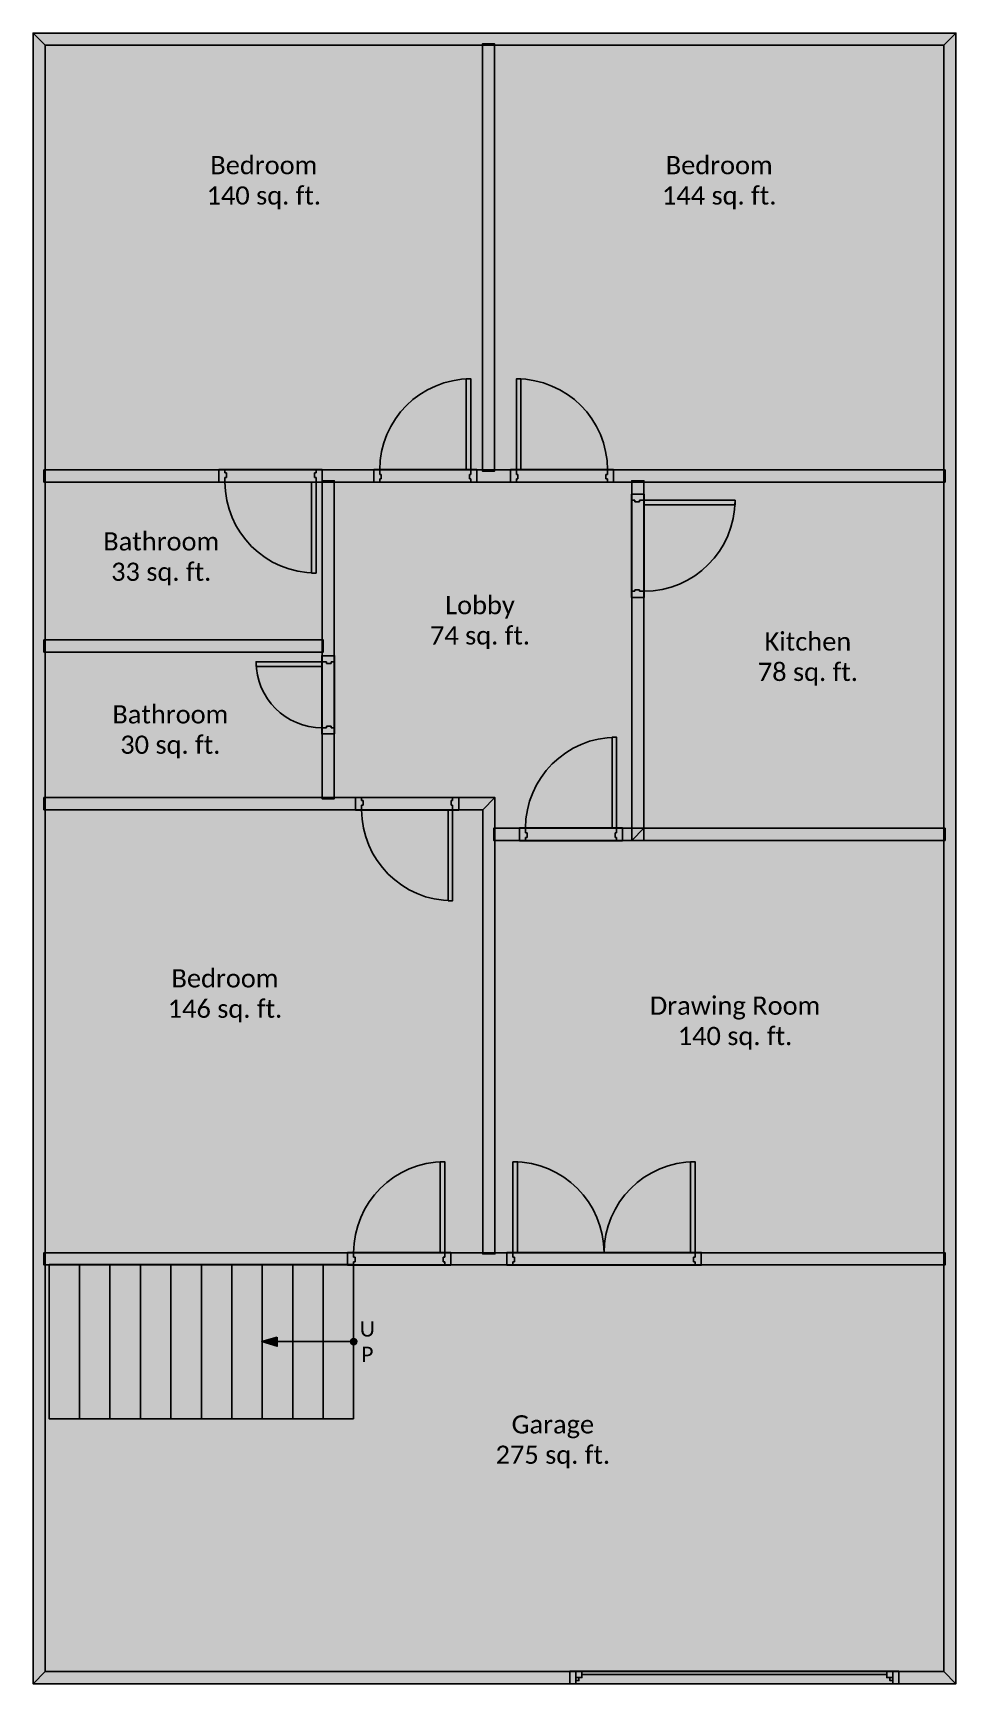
# Model space of a CAD drawing. Extents: x 0.3 to 25.6, y 0.2 to 45.5.
import ezdxf

# ---------------------------------------------------------------- set-up
doc = ezdxf.new("R2010")
doc.units = 0
doc.header["$MEASUREMENT"] = 0
for name, color, linetype in [('BUILDING_ENVELOPE', 7, 'CONTINUOUS'), ('SPACE', 7, 'CONTINUOUS'), ('STAIR', 7, 'CONTINUOUS')]:
    doc.layers.add(name, color=color, linetype=linetype)
doc.styles.get("Standard").update_dxf_attribs({"font": 'txt.shx'})

msp = doc.modelspace()

# ---------------------------------------------------------------- hatches: boundary and pattern name
at = {"layer": 'BUILDING_ENVELOPE'}
for points in [[(0.646, 45.167), (0.646, 0.5), (0.313, 0.167), (0.313, 45.5)], [(0.313, 45.5), (25.646, 45.5), (25.313, 45.167), (0.646, 45.167)], [(25.646, 45.5), (25.646, 0.167), (25.313, 0.5), (25.313, 45.167)], [(12.647, 45.167), (12.981, 45.167), (12.981, 45.2), (12.647, 45.2)], [(12.647, 33.502), (12.647, 45.167), (12.981, 45.167), (12.981, 33.502)], [(12.206, 36.002), (12.206, 33.502), (12.331, 33.502), (12.331, 36.002)], [(13.706, 36.002), (13.706, 33.502), (13.581, 33.502), (13.581, 36.002)], [(0.646, 33.169), (0.646, 33.502), (0.613, 33.502), (0.613, 33.169)], [(0.646, 33.502), (25.313, 33.502), (25.313, 33.169), (0.646, 33.169)], [(7.956, 30.669), (7.956, 33.169), (8.081, 33.169), (8.081, 30.669)], [(8.247, 33.169), (8.581, 33.169), (8.581, 33.202), (8.247, 33.202)], [(8.247, 24.501), (8.247, 33.169), (8.581, 33.169), (8.581, 24.501)], [(12.981, 33.502), (12.647, 33.502), (12.647, 33.469), (12.981, 33.469)], [(16.747, 33.169), (17.081, 33.169), (17.081, 33.202), (16.747, 33.202)], [(16.747, 23.327), (16.747, 33.169), (17.081, 33.169), (17.081, 23.66)], [(25.313, 33.502), (25.313, 33.169), (25.346, 33.169), (25.346, 33.502)], [(19.581, 32.543), (17.081, 32.543), (17.081, 32.668), (19.581, 32.668)], [(0.646, 28.5), (0.646, 28.833), (0.613, 28.833), (0.613, 28.5)], [(0.646, 28.833), (8.247, 28.833), (8.247, 28.5), (0.646, 28.5)], [(8.247, 28.833), (8.247, 28.5), (8.281, 28.5), (8.281, 28.833)], [(6.435, 28.106), (8.247, 28.106), (8.247, 28.231), (6.435, 28.231)], [(16.206, 26.16), (16.206, 23.66), (16.331, 23.66), (16.331, 26.16)], [(0.646, 24.168), (0.646, 24.501), (0.613, 24.501), (0.613, 24.168)], [(0.646, 24.501), (12.992, 24.501), (12.659, 24.168), (0.646, 24.168)], [(8.581, 24.501), (8.247, 24.501), (8.247, 24.468), (8.581, 24.468)], [(12.659, 12.001), (12.659, 24.168), (12.992, 24.501), (12.992, 12.001)], [(11.706, 21.668), (11.706, 24.168), (11.831, 24.168), (11.831, 21.668)], [(12.992, 23.327), (12.992, 23.66), (12.959, 23.66), (12.959, 23.327)], [(12.992, 23.66), (17.081, 23.66), (17.081, 23.494), (17.081, 23.327), (12.992, 23.327)], [(17.081, 23.66), (25.313, 23.66), (25.313, 23.327), (16.747, 23.327)], [(25.313, 23.66), (25.313, 23.327), (25.346, 23.327), (25.346, 23.66)], [(11.487, 14.501), (11.487, 12.001), (11.612, 12.001), (11.612, 14.501)], [(13.487, 14.501), (13.487, 12.001), (13.612, 12.001), (13.612, 14.501)], [(18.362, 14.501), (18.362, 12.001), (18.487, 12.001), (18.487, 14.501)], [(0.646, 11.668), (0.646, 12.001), (0.613, 12.001), (0.613, 11.668)], [(0.646, 12.001), (25.313, 12.001), (25.313, 11.668), (0.646, 11.668)], [(12.992, 12.001), (12.659, 12.001), (12.659, 11.968), (12.992, 11.968)], [(25.313, 12.001), (25.313, 11.668), (25.346, 11.668), (25.346, 12.001)], [(0.646, 0.5), (25.313, 0.5), (25.646, 0.167), (0.313, 0.167)]]:
    msp.add_hatch(color=7, dxfattribs=at).paths.add_polyline_path(points)
h = msp.add_hatch(color=7, dxfattribs=at)
h.paths.add_polyline_path([(8.247, 33.502), (8.247, 33.169), (8.081, 33.169), (8.081, 33.294), (8.081, 33.419), (8.081, 33.502)])
h.paths.add_polyline_path([(5.414, 33.502), (5.414, 33.169), (5.581, 33.169), (5.581, 33.294), (5.581, 33.419), (5.581, 33.502)])
h = msp.add_hatch(color=7, dxfattribs=at)
h.paths.add_polyline_path([(8.081, 33.294), (8.039, 33.294), (8.039, 33.419), (8.081, 33.419)])
h.paths.add_polyline_path([(5.581, 33.294), (5.622, 33.294), (5.622, 33.419), (5.581, 33.419)])
h = msp.add_hatch(color=7, dxfattribs=at)
h.paths.add_polyline_path([(12.497, 33.169), (12.497, 33.502), (12.331, 33.502), (12.331, 33.377), (12.331, 33.252), (12.331, 33.169)])
h.paths.add_polyline_path([(9.664, 33.169), (9.664, 33.502), (9.831, 33.502), (9.831, 33.377), (9.831, 33.252), (9.831, 33.169)])
h = msp.add_hatch(color=7, dxfattribs=at)
h.paths.add_polyline_path([(12.331, 33.377), (12.289, 33.377), (12.289, 33.252), (12.331, 33.252)])
h.paths.add_polyline_path([(9.831, 33.377), (9.872, 33.377), (9.872, 33.252), (9.831, 33.252)])
h = msp.add_hatch(color=7, dxfattribs=at)
h.paths.add_polyline_path([(13.414, 33.169), (13.414, 33.502), (13.581, 33.502), (13.581, 33.377), (13.581, 33.252), (13.581, 33.169)])
h.paths.add_polyline_path([(16.247, 33.169), (16.247, 33.502), (16.081, 33.502), (16.081, 33.377), (16.081, 33.252), (16.081, 33.169)])
h = msp.add_hatch(color=7, dxfattribs=at)
h.paths.add_polyline_path([(13.581, 33.377), (13.622, 33.377), (13.622, 33.252), (13.581, 33.252)])
h.paths.add_polyline_path([(16.081, 33.377), (16.039, 33.377), (16.039, 33.252), (16.081, 33.252)])
h = msp.add_hatch(color=7, dxfattribs=at)
h.paths.add_polyline_path([(16.747, 32.835), (17.081, 32.835), (17.081, 32.668), (16.956, 32.668), (16.831, 32.668), (16.747, 32.668)])
h.paths.add_polyline_path([(16.747, 30.001), (17.081, 30.001), (17.081, 30.168), (16.956, 30.168), (16.831, 30.168), (16.747, 30.168)])
h = msp.add_hatch(color=7, dxfattribs=at)
h.paths.add_polyline_path([(16.956, 32.668), (16.956, 32.626), (16.831, 32.626), (16.831, 32.668)])
h.paths.add_polyline_path([(16.956, 30.168), (16.956, 30.21), (16.831, 30.21), (16.831, 30.168)])
h = msp.add_hatch(color=7, dxfattribs=at)
h.paths.add_polyline_path([(8.581, 28.397), (8.247, 28.397), (8.247, 28.231), (8.372, 28.231), (8.497, 28.231), (8.581, 28.231)])
h.paths.add_polyline_path([(8.581, 26.251), (8.247, 26.251), (8.247, 26.418), (8.372, 26.418), (8.497, 26.418), (8.581, 26.418)])
h = msp.add_hatch(color=7, dxfattribs=at)
h.paths.add_polyline_path([(8.372, 28.231), (8.372, 28.189), (8.497, 28.189), (8.497, 28.231)])
h.paths.add_polyline_path([(8.372, 26.418), (8.372, 26.46), (8.497, 26.46), (8.497, 26.418)])
h = msp.add_hatch(color=7, dxfattribs=at)
h.paths.add_polyline_path([(11.997, 24.501), (11.997, 24.168), (11.831, 24.168), (11.831, 24.293), (11.831, 24.418), (11.831, 24.501)])
h.paths.add_polyline_path([(9.164, 24.501), (9.164, 24.168), (9.331, 24.168), (9.331, 24.293), (9.331, 24.418), (9.331, 24.501)])
h = msp.add_hatch(color=7, dxfattribs=at)
h.paths.add_polyline_path([(11.831, 24.293), (11.789, 24.293), (11.789, 24.418), (11.831, 24.418)])
h.paths.add_polyline_path([(9.331, 24.293), (9.372, 24.293), (9.372, 24.418), (9.331, 24.418)])
h = msp.add_hatch(color=7, dxfattribs=at)
h.paths.add_polyline_path([(16.497, 23.327), (16.497, 23.66), (16.331, 23.66), (16.331, 23.535), (16.331, 23.41), (16.331, 23.327)])
h.paths.add_polyline_path([(13.664, 23.327), (13.664, 23.66), (13.831, 23.66), (13.831, 23.535), (13.831, 23.41), (13.831, 23.327)])
h = msp.add_hatch(color=7, dxfattribs=at)
h.paths.add_polyline_path([(16.331, 23.535), (16.289, 23.535), (16.289, 23.41), (16.331, 23.41)])
h.paths.add_polyline_path([(13.831, 23.535), (13.872, 23.535), (13.872, 23.41), (13.831, 23.41)])
h = msp.add_hatch(color=7, dxfattribs=at)
h.paths.add_polyline_path([(11.779, 11.668), (11.779, 12.001), (11.612, 12.001), (11.612, 11.876), (11.612, 11.751), (11.612, 11.668)])
h.paths.add_polyline_path([(8.945, 11.668), (8.945, 12.001), (9.112, 12.001), (9.112, 11.876), (9.112, 11.751), (9.112, 11.668)])
h = msp.add_hatch(color=7, dxfattribs=at)
h.paths.add_polyline_path([(11.612, 11.876), (11.57, 11.876), (11.57, 11.751), (11.612, 11.751)])
h.paths.add_polyline_path([(9.112, 11.876), (9.154, 11.876), (9.154, 11.751), (9.112, 11.751)])
h = msp.add_hatch(color=7, dxfattribs=at)
h.paths.add_polyline_path([(18.654, 11.668), (18.654, 12.001), (18.487, 12.001), (18.487, 11.876), (18.487, 11.751), (18.487, 11.668)])
h.paths.add_polyline_path([(13.32, 11.668), (13.32, 12.001), (13.487, 12.001), (13.487, 11.876), (13.487, 11.751), (13.487, 11.668)])
h = msp.add_hatch(color=7, dxfattribs=at)
h.paths.add_polyline_path([(18.487, 11.876), (18.445, 11.876), (18.445, 11.751), (18.487, 11.751)])
h.paths.add_polyline_path([(13.487, 11.876), (13.529, 11.876), (13.529, 11.751), (13.487, 11.751)])
h = msp.add_hatch(color=134, dxfattribs=at)
h.paths.add_polyline_path([(9.112, 7.444), (8.276, 7.444), (8.276, 11.676), (9.112, 11.676)])
h.paths.add_polyline_path([(8.276, 7.444), (7.44, 7.444), (7.44, 11.676), (8.276, 11.676)])
h.paths.add_polyline_path([(7.44, 7.444), (6.604, 7.444), (6.604, 11.676), (7.44, 11.676)])
h.paths.add_polyline_path([(6.604, 7.444), (5.769, 7.444), (5.769, 11.676), (6.604, 11.676)])
h.paths.add_polyline_path([(5.769, 7.444), (4.933, 7.444), (4.933, 11.676), (5.769, 11.676)])
h.paths.add_polyline_path([(4.933, 7.444), (4.097, 7.444), (4.097, 11.676), (4.933, 11.676)])
h.paths.add_polyline_path([(4.097, 7.444), (3.261, 7.444), (3.261, 11.676), (4.097, 11.676)])
h.paths.add_polyline_path([(3.261, 7.444), (2.425, 7.444), (2.425, 11.676), (3.261, 11.676)])
h.paths.add_polyline_path([(2.425, 7.444), (1.589, 7.444), (1.589, 11.676), (2.425, 11.676)])
h.paths.add_polyline_path([(1.589, 7.444), (0.753, 7.444), (0.753, 11.676), (1.589, 11.676)])
edge = h.paths.add_edge_path(flags=0)
edge = h.paths.add_edge_path(flags=0)
edge = h.paths.add_edge_path(flags=0)
edge = h.paths.add_edge_path(flags=0)
edge = h.paths.add_edge_path(flags=0)
edge = h.paths.add_edge_path(flags=0)
edge = h.paths.add_edge_path(flags=0)
edge = h.paths.add_edge_path(flags=0)
edge = h.paths.add_edge_path(flags=0)
edge = h.paths.add_edge_path(flags=0)
edge = h.paths.add_edge_path(flags=0)
edge = h.paths.add_edge_path(flags=0)
edge = h.paths.add_edge_path(flags=0)
edge = h.paths.add_edge_path(flags=0)
edge = h.paths.add_edge_path(flags=0)
edge = h.paths.add_edge_path(flags=0)
edge = h.paths.add_edge_path(flags=0)
edge = h.paths.add_edge_path(flags=0)
edge = h.paths.add_edge_path(flags=0)
edge = h.paths.add_edge_path(flags=0)
edge = h.paths.add_edge_path(flags=0)
edge = h.paths.add_edge_path(flags=0)
edge = h.paths.add_edge_path(flags=0)
h = msp.add_hatch(color=7, dxfattribs=at)
h.paths.add_polyline_path([(15.045, 0.167), (15.045, 0.5), (15.212, 0.5), (15.212, 0.417), (15.212, 0.25), (15.212, 0.167)])
h.paths.add_polyline_path([(24.081, 0.167), (24.081, 0.5), (23.914, 0.5), (23.914, 0.417), (23.914, 0.25), (23.914, 0.167)])
h = msp.add_hatch(color=7, dxfattribs=at)
h.paths.add_polyline_path([(15.212, 0.5), (15.379, 0.5), (15.379, 0.333), (15.212, 0.333)])
h.paths.add_polyline_path([(23.914, 0.5), (23.747, 0.5), (23.747, 0.333), (23.914, 0.333)])
h = msp.add_hatch(color=7, dxfattribs=at)
h.paths.add_polyline_path([(15.212, 0.333), (15.295, 0.333), (15.295, 0.25), (15.212, 0.25)])
h.paths.add_polyline_path([(23.914, 0.333), (23.831, 0.333), (23.831, 0.25), (23.914, 0.25)])
at = {"layer": 'SPACE'}
for color, points in [(10, [(12.647, 45.167), (0.646, 45.167), (0.646, 33.502), (12.647, 33.502), (12.647, 45.167)]), (10, [(12.981, 45.167), (12.981, 33.502), (25.313, 33.502), (25.313, 45.167), (12.981, 45.167)]), (5, [(8.247, 28.833), (8.247, 33.169), (0.646, 33.169), (0.646, 28.833)]), (6, [(16.747, 23.66), (16.747, 33.169), (8.581, 33.169), (8.581, 24.501), (12.992, 24.501), (12.992, 23.66)]), (40, [(17.081, 23.66), (25.313, 23.66), (25.313, 33.169), (17.081, 33.169)]), (5, [(8.247, 28.5), (0.646, 28.5), (0.646, 24.501), (8.247, 24.501)]), (10, [(12.659, 24.168), (0.646, 24.168), (0.646, 12.001), (12.659, 12.001), (12.659, 24.168)]), (94, [(17.081, 23.327), (16.747, 23.327), (12.992, 23.327), (12.992, 12.001), (25.313, 12.001), (25.313, 23.327)]), (22, [(25.313, 11.668), (0.646, 11.668), (0.646, 0.5), (25.313, 0.5)])]:
    msp.add_hatch(color=color, dxfattribs=at).paths.add_polyline_path(points)
at = {"layer": 'STAIR'}
msp.add_hatch(color=134, dxfattribs=at).paths.add_polyline_path([(7.017, 9.688), (7.017, 9.433), (6.591, 9.563)])
h = msp.add_hatch(color=134, dxfattribs=at)
edge = h.paths.add_edge_path()
edge.add_arc((9.112, 9.56), 0.0868, 0, 360)

# ---------------------------------------------------------------- linework, layer by layer
at = {"layer": 'BUILDING_ENVELOPE', "color": 7, "linetype": 'CONTINUOUS'}
for p, q in [((0.313, 45.5), (0.313, 0.167)), ((0.313, 45.5), (25.646, 45.5)), ((25.646, 45.5), (25.646, 0.167)), ((0.646, 45.167), (0.646, 0.5)), ((0.646, 45.167), (25.313, 45.167)), ((12.647, 33.502), (12.647, 45.167)), ((12.981, 33.502), (12.981, 45.167)), ((25.313, 45.167), (25.313, 0.5)), ((0.646, 33.502), (25.313, 33.502)), ((0.646, 33.169), (25.313, 33.169)), ((5.414, 33.502), (5.414, 33.169)), ((5.581, 33.502), (5.414, 33.502)), ((5.414, 33.502), (5.414, 33.169)), ((5.414, 33.169), (5.581, 33.169)), ((5.581, 33.419), (5.581, 33.502)), ((5.622, 33.419), (5.581, 33.419)), ((5.581, 33.169), (5.581, 33.294)), ((5.581, 33.294), (5.622, 33.294)), ((5.622, 33.294), (5.622, 33.419)), ((8.039, 33.294), (8.039, 33.419)), ((8.039, 33.419), (8.081, 33.419)), ((8.081, 33.294), (8.039, 33.294)), ((8.081, 33.419), (8.081, 33.502)), ((8.081, 33.502), (8.247, 33.502)), ((8.081, 33.169), (8.081, 33.294)), ((8.247, 33.169), (8.081, 33.169)), ((8.247, 33.502), (8.247, 33.169)), ((8.247, 33.502), (8.247, 33.169)), ((8.247, 24.501), (8.247, 33.169)), ((8.581, 24.501), (8.581, 33.169)), ((9.664, 33.169), (9.664, 33.502)), ((9.664, 33.502), (9.831, 33.502)), ((9.664, 33.169), (9.664, 33.502)), ((9.831, 33.169), (9.664, 33.169)), ((9.831, 33.502), (9.831, 33.377)), ((9.831, 33.377), (9.872, 33.377)), ((9.831, 33.252), (9.831, 33.169)), ((9.872, 33.252), (9.831, 33.252)), ((9.872, 33.377), (9.872, 33.252)), ((12.331, 33.377), (12.289, 33.377)), ((12.289, 33.377), (12.289, 33.252)), ((12.289, 33.252), (12.331, 33.252)), ((12.497, 33.502), (12.331, 33.502)), ((12.331, 33.502), (12.331, 33.377)), ((12.331, 33.252), (12.331, 33.169)), ((12.331, 33.169), (12.497, 33.169)), ((12.497, 33.169), (12.497, 33.502)), ((12.497, 33.169), (12.497, 33.502)), ((13.414, 33.169), (13.414, 33.502)), ((13.414, 33.502), (13.581, 33.502)), ((13.414, 33.169), (13.414, 33.502)), ((13.581, 33.169), (13.414, 33.169)), ((13.581, 33.502), (13.581, 33.377)), ((13.581, 33.377), (13.622, 33.377)), ((13.581, 33.252), (13.581, 33.169)), ((13.622, 33.252), (13.581, 33.252)), ((13.622, 33.377), (13.622, 33.252)), ((16.081, 33.377), (16.039, 33.377)), ((16.039, 33.377), (16.039, 33.252)), ((16.039, 33.252), (16.081, 33.252)), ((16.247, 33.502), (16.081, 33.502)), ((16.081, 33.502), (16.081, 33.377)), ((16.081, 33.252), (16.081, 33.169)), ((16.081, 33.169), (16.247, 33.169)), ((16.247, 33.169), (16.247, 33.502)), ((16.247, 33.169), (16.247, 33.502)), ((16.747, 23.327), (16.747, 33.169)), ((17.081, 23.66), (17.081, 33.169)), ((16.747, 32.835), (17.081, 32.835)), ((16.747, 32.668), (16.747, 32.835)), ((16.747, 32.835), (17.081, 32.835)), ((16.831, 32.668), (16.747, 32.668)), ((16.831, 32.626), (16.831, 32.668)), ((17.081, 32.668), (16.956, 32.668)), ((16.956, 32.668), (16.956, 32.626)), ((17.081, 32.835), (17.081, 32.668)), ((16.956, 32.626), (16.831, 32.626)), ((16.831, 30.168), (16.747, 30.168)), ((16.747, 30.168), (16.747, 30.001)), ((16.747, 30.001), (17.081, 30.001)), ((16.747, 30.001), (17.081, 30.001)), ((16.956, 30.21), (16.831, 30.21)), ((16.831, 30.21), (16.831, 30.168)), ((16.956, 30.168), (16.956, 30.21)), ((17.081, 30.168), (16.956, 30.168)), ((17.081, 30.001), (17.081, 30.168)), ((0.646, 28.833), (8.247, 28.833)), ((0.646, 28.5), (8.247, 28.5)), ((8.581, 28.397), (8.247, 28.397)), ((8.247, 28.397), (8.247, 28.231)), ((8.581, 28.397), (8.247, 28.397)), ((8.247, 28.231), (8.372, 28.231)), ((8.372, 28.231), (8.372, 28.189)), ((8.372, 28.189), (8.497, 28.189)), ((8.497, 28.231), (8.581, 28.231)), ((8.497, 28.189), (8.497, 28.231)), ((8.581, 28.231), (8.581, 28.397)), ((8.247, 26.251), (8.247, 26.418)), ((8.247, 26.418), (8.372, 26.418)), ((8.372, 26.418), (8.372, 26.46)), ((8.372, 26.46), (8.497, 26.46)), ((8.497, 26.46), (8.497, 26.418)), ((8.497, 26.418), (8.581, 26.418)), ((8.581, 26.418), (8.581, 26.251)), ((8.581, 26.251), (8.247, 26.251)), ((8.581, 26.251), (8.247, 26.251)), ((0.646, 24.501), (12.992, 24.501)), ((9.164, 24.501), (9.164, 24.168)), ((9.331, 24.501), (9.164, 24.501)), ((9.164, 24.501), (9.164, 24.168)), ((9.331, 24.418), (9.331, 24.501)), ((11.831, 24.418), (11.831, 24.501)), ((11.831, 24.501), (11.997, 24.501)), ((11.997, 24.501), (11.997, 24.168)), ((11.997, 24.501), (11.997, 24.168)), ((12.992, 12.001), (12.992, 24.501)), ((0.646, 24.168), (12.659, 24.168)), ((9.164, 24.168), (9.331, 24.168)), ((9.372, 24.418), (9.331, 24.418)), ((9.331, 24.168), (9.331, 24.293)), ((9.331, 24.293), (9.372, 24.293)), ((9.372, 24.293), (9.372, 24.418)), ((11.789, 24.293), (11.789, 24.418)), ((11.789, 24.418), (11.831, 24.418)), ((11.831, 24.293), (11.789, 24.293)), ((11.831, 24.168), (11.831, 24.293)), ((11.997, 24.168), (11.831, 24.168)), ((12.659, 12.001), (12.659, 24.168)), ((13.664, 23.327), (13.664, 23.66)), ((13.664, 23.66), (13.831, 23.66)), ((13.664, 23.327), (13.664, 23.66)), ((13.831, 23.66), (13.831, 23.535)), ((16.497, 23.66), (16.331, 23.66)), ((16.331, 23.66), (16.331, 23.535)), ((16.497, 23.327), (16.497, 23.66)), ((16.497, 23.327), (16.497, 23.66)), ((17.081, 23.66), (25.313, 23.66)), ((13.831, 23.327), (13.664, 23.327)), ((13.831, 23.535), (13.872, 23.535)), ((13.831, 23.41), (13.831, 23.327)), ((13.872, 23.41), (13.831, 23.41)), ((13.872, 23.535), (13.872, 23.41)), ((16.331, 23.535), (16.289, 23.535)), ((16.289, 23.535), (16.289, 23.41)), ((16.289, 23.41), (16.331, 23.41)), ((16.331, 23.41), (16.331, 23.327)), ((16.331, 23.327), (16.497, 23.327)), ((16.747, 23.327), (25.313, 23.327)), ((0.646, 12.001), (25.313, 12.001)), ((8.945, 11.668), (8.945, 12.001)), ((8.945, 12.001), (9.112, 12.001)), ((8.945, 11.668), (8.945, 12.001)), ((9.112, 12.001), (9.112, 11.876)), ((9.112, 11.876), (9.154, 11.876)), ((9.154, 11.876), (9.154, 11.751)), ((11.612, 11.876), (11.57, 11.876)), ((11.57, 11.876), (11.57, 11.751)), ((11.779, 12.001), (11.612, 12.001)), ((11.612, 12.001), (11.612, 11.876)), ((11.779, 11.668), (11.779, 12.001)), ((11.779, 11.668), (11.779, 12.001)), ((13.32, 11.668), (13.32, 12.001)), ((13.32, 12.001), (13.487, 12.001)), ((13.32, 11.668), (13.32, 12.001)), ((13.487, 12.001), (13.487, 11.876)), ((13.487, 11.876), (13.529, 11.876)), ((13.529, 11.876), (13.529, 11.751)), ((18.487, 11.876), (18.445, 11.876)), ((18.445, 11.876), (18.445, 11.751)), ((18.654, 12.001), (18.487, 12.001)), ((18.487, 12.001), (18.487, 11.876)), ((18.654, 11.668), (18.654, 12.001)), ((18.654, 11.668), (18.654, 12.001)), ((0.646, 11.668), (25.313, 11.668)), ((9.112, 11.668), (8.945, 11.668)), ((9.112, 11.751), (9.112, 11.668)), ((9.154, 11.751), (9.112, 11.751)), ((11.57, 11.751), (11.612, 11.751)), ((11.612, 11.751), (11.612, 11.668)), ((11.612, 11.668), (11.779, 11.668)), ((13.487, 11.668), (13.32, 11.668)), ((13.487, 11.751), (13.487, 11.668)), ((13.529, 11.751), (13.487, 11.751)), ((18.445, 11.751), (18.487, 11.751)), ((18.487, 11.751), (18.487, 11.668)), ((18.487, 11.668), (18.654, 11.668)), ((0.646, 0.5), (25.313, 0.5)), ((15.045, 0.167), (15.045, 0.5)), ((15.045, 0.5), (15.212, 0.5)), ((15.045, 0.167), (15.045, 0.5)), ((15.212, 0.5), (15.212, 0.417)), ((24.081, 0.5), (23.914, 0.5)), ((23.914, 0.5), (23.914, 0.417)), ((24.081, 0.167), (24.081, 0.5)), ((24.081, 0.167), (24.081, 0.5)), ((0.313, 0.167), (25.646, 0.167)), ((15.212, 0.167), (15.045, 0.167)), ((15.212, 0.25), (15.212, 0.167)), ((15.379, 0.417), (23.747, 0.417)), ((23.914, 0.25), (23.914, 0.167)), ((23.914, 0.167), (24.081, 0.167))]:
    msp.add_line(p, q, dxfattribs=at)
for points in [[(0.646, 45.167), (0.646, 0.5), (0.313, 0.167), (0.313, 45.5)], [(0.313, 45.5), (25.646, 45.5), (25.313, 45.167), (0.646, 45.167)], [(25.646, 45.5), (25.646, 0.167), (25.313, 0.5), (25.313, 45.167)], [(12.647, 45.167), (12.981, 45.167), (12.981, 45.2), (12.647, 45.2)], [(12.647, 33.502), (12.647, 45.167), (12.981, 45.167), (12.981, 33.502)], [(12.206, 36.002), (12.206, 33.502), (12.331, 33.502), (12.331, 36.002)], [(13.706, 36.002), (13.706, 33.502), (13.581, 33.502), (13.581, 36.002)], [(0.646, 33.169), (0.646, 33.502), (0.613, 33.502), (0.613, 33.169)], [(0.646, 33.502), (25.313, 33.502), (25.313, 33.169), (0.646, 33.169)], [(5.414, 33.51), (8.247, 33.51), (8.247, 33.161), (5.414, 33.161)], [(7.956, 30.669), (7.956, 33.169), (8.081, 33.169), (8.081, 30.669)], [(8.247, 33.169), (8.581, 33.169), (8.581, 33.202), (8.247, 33.202)], [(8.247, 24.501), (8.247, 33.169), (8.581, 33.169), (8.581, 24.501)], [(9.664, 33.161), (12.497, 33.161), (12.497, 33.51), (9.664, 33.51)], [(12.981, 33.502), (12.647, 33.502), (12.647, 33.469), (12.981, 33.469)], [(16.247, 33.161), (13.414, 33.161), (13.414, 33.51), (16.247, 33.51)], [(16.747, 33.169), (17.081, 33.169), (17.081, 33.202), (16.747, 33.202)], [(16.747, 23.327), (16.747, 33.169), (17.081, 33.169), (17.081, 23.66)], [(25.313, 33.502), (25.313, 33.169), (25.346, 33.169), (25.346, 33.502)], [(16.739, 30.001), (16.739, 32.835), (17.089, 32.835), (17.089, 30.001)], [(19.581, 32.543), (17.081, 32.543), (17.081, 32.668), (19.581, 32.668)], [(0.646, 28.5), (0.646, 28.833), (0.613, 28.833), (0.613, 28.5)], [(0.646, 28.833), (8.247, 28.833), (8.247, 28.5), (0.646, 28.5)], [(8.247, 28.833), (8.247, 28.5), (8.281, 28.5), (8.281, 28.833)], [(6.435, 28.106), (8.247, 28.106), (8.247, 28.231), (6.435, 28.231)], [(8.589, 26.251), (8.589, 28.397), (8.239, 28.397), (8.239, 26.251)], [(16.206, 26.16), (16.206, 23.66), (16.331, 23.66), (16.331, 26.16)], [(0.646, 24.168), (0.646, 24.501), (0.613, 24.501), (0.613, 24.168)], [(0.646, 24.501), (12.992, 24.501), (12.659, 24.168), (0.646, 24.168)], [(8.581, 24.501), (8.247, 24.501), (8.247, 24.468), (8.581, 24.468)], [(9.164, 24.509), (11.997, 24.509), (11.997, 24.16), (9.164, 24.16)], [(12.659, 12.001), (12.659, 24.168), (12.992, 24.501), (12.992, 12.001)], [(11.706, 21.668), (11.706, 24.168), (11.831, 24.168), (11.831, 21.668)], [(12.992, 23.327), (12.992, 23.66), (12.959, 23.66), (12.959, 23.327)], [(12.992, 23.66), (17.081, 23.66), (17.081, 23.494), (17.081, 23.327), (12.992, 23.327)], [(13.664, 23.319), (16.497, 23.319), (16.497, 23.668), (13.664, 23.668)], [(17.081, 23.66), (25.313, 23.66), (25.313, 23.327), (16.747, 23.327)], [(25.313, 23.66), (25.313, 23.327), (25.346, 23.327), (25.346, 23.66)], [(11.487, 14.501), (11.487, 12.001), (11.612, 12.001), (11.612, 14.501)], [(13.487, 14.501), (13.487, 12.001), (13.612, 12.001), (13.612, 14.501)], [(18.362, 14.501), (18.362, 12.001), (18.487, 12.001), (18.487, 14.501)], [(0.646, 11.668), (0.646, 12.001), (0.613, 12.001), (0.613, 11.668)], [(0.646, 12.001), (25.313, 12.001), (25.313, 11.668), (0.646, 11.668)], [(8.945, 11.66), (11.779, 11.66), (11.779, 12.009), (8.945, 12.009)], [(12.992, 12.001), (12.659, 12.001), (12.659, 11.968), (12.992, 11.968)], [(13.32, 11.66), (18.654, 11.66), (18.654, 12.009), (13.32, 12.009)], [(25.313, 12.001), (25.313, 11.668), (25.346, 11.668), (25.346, 12.001)], [(0.646, 0.5), (25.313, 0.5), (25.646, 0.167), (0.313, 0.167)], [(15.045, 0.159), (24.081, 0.159), (24.081, 0.508), (15.045, 0.508)], [(15.212, 0.5), (15.379, 0.5), (15.379, 0.333), (15.212, 0.333)], [(23.914, 0.5), (23.747, 0.5), (23.747, 0.333), (23.914, 0.333)], [(15.212, 0.333), (15.295, 0.333), (15.295, 0.25), (15.212, 0.25)], [(23.914, 0.333), (23.831, 0.333), (23.831, 0.25), (23.914, 0.25)]]:
    msp.add_lwpolyline(points, close=True, dxfattribs=at)
for points in [[(12.992, 23.66), (17.081, 23.66), (17.081, 23.494)], [(12.992, 23.327), (17.081, 23.327), (17.081, 23.494)]]:
    msp.add_lwpolyline(points, dxfattribs=at)
at = {"layer": 'BUILDING_ENVELOPE', "color": 9, "linetype": 'CONTINUOUS'}
for points in [[(1.589, 7.444), (0.753, 7.444), (0.753, 11.676), (1.589, 11.676)], [(2.425, 7.444), (1.589, 7.444), (1.589, 11.676), (2.425, 11.676)], [(3.261, 7.444), (2.425, 7.444), (2.425, 11.676), (3.261, 11.676)], [(4.097, 7.444), (3.261, 7.444), (3.261, 11.676), (4.097, 11.676)], [(4.933, 7.444), (4.097, 7.444), (4.097, 11.676), (4.933, 11.676)], [(5.769, 7.444), (4.933, 7.444), (4.933, 11.676), (5.769, 11.676)], [(6.604, 7.444), (5.769, 7.444), (5.769, 11.676), (6.604, 11.676)], [(7.44, 7.444), (6.604, 7.444), (6.604, 11.676), (7.44, 11.676)], [(8.276, 7.444), (7.44, 7.444), (7.44, 11.676), (8.276, 11.676)], [(9.112, 7.444), (8.276, 7.444), (8.276, 11.676), (9.112, 11.676)]]:
    msp.add_lwpolyline(points, close=True, dxfattribs=at)
at = {"layer": 'BUILDING_ENVELOPE', "color": 7, "linetype": 'CONTINUOUS'}
for centre, radius, start, end in [((12.331, 33.502), 2.5, 90, 180), ((13.581, 33.502), 2.5, 0, 90), ((8.081, 33.169), 2.5, 180, 270), ((17.081, 32.668), 2.5, 270, 0), ((8.247, 28.231), 1.812, 180, 270), ((16.331, 23.66), 2.5, 90, 180), ((11.831, 24.168), 2.5, 180, 270), ((11.612, 12.001), 2.5, 90, 180), ((13.487, 12.001), 2.5, 0, 90), ((18.487, 12.001), 2.5, 90, 180)]:
    msp.add_arc(centre, radius, start, end, dxfattribs=at)
at = {"layer": 'SPACE', "linetype": 'CONTINUOUS'}
for p, q in [((12.647, 45.167), (0.646, 45.167)), ((0.646, 45.167), (0.646, 33.502)), ((12.647, 33.502), (12.647, 45.167)), ((12.981, 45.167), (12.981, 33.502)), ((25.313, 45.167), (12.981, 45.167)), ((25.313, 33.502), (25.313, 45.167)), ((0.646, 33.502), (12.647, 33.502)), ((12.981, 33.502), (25.313, 33.502)), ((12.659, 24.168), (0.646, 24.168)), ((0.646, 24.168), (0.646, 12.001)), ((12.659, 12.001), (12.659, 24.168)), ((0.646, 12.001), (12.659, 12.001))]:
    msp.add_line(p, q, dxfattribs=at)
for points in [[(8.247, 28.833), (8.247, 33.169), (0.646, 33.169), (0.646, 28.833)], [(16.747, 23.66), (16.747, 33.169), (8.581, 33.169), (8.581, 24.501), (12.992, 24.501), (12.992, 23.66)], [(17.081, 23.66), (25.313, 23.66), (25.313, 33.169), (17.081, 33.169)], [(8.247, 28.5), (0.646, 28.5), (0.646, 24.501), (8.247, 24.501)], [(17.081, 23.327), (16.747, 23.327), (12.992, 23.327), (12.992, 12.001), (25.313, 12.001), (25.313, 23.327)], [(25.313, 11.668), (0.646, 11.668), (0.646, 0.5), (25.313, 0.5)]]:
    msp.add_lwpolyline(points, close=True, dxfattribs=at)
at = {"layer": 'STAIR', "color": 7, "linetype": 'CONTINUOUS'}
msp.add_line((9.112, 9.56), (6.804, 9.56), dxfattribs=at)
msp.add_lwpolyline([(7.017, 9.688), (7.017, 9.433), (6.591, 9.563)], close=True, dxfattribs=at)
msp.add_circle((9.112, 9.56), 0.0868, dxfattribs=at)

# ---------------------------------------------------------------- texts
at = {"layer": 'BUILDING_ENVELOPE', "insert": (9.489, 9.56), "char_height": 0.41667, "width": 0.75327, "attachment_point": 5}
msp.add_mtext('\\C7;\\fCalibri|b0|i0|;\\H0.41666793823242;U\\PP', dxfattribs=at)
at = {"layer": 'SPACE', "char_height": 0.5, "attachment_point": 5}
for s, insert, width in [('\\C7;\\fCalibri|b0|i0|;\\H0.50000381469727;Bedroom\\P140 sq. ft.\\P\\P', (6.647, 40.975), 3.28479), ('\\C7;\\fCalibri|b0|i0|;\\H0.50000381469727;Bedroom\\P144 sq. ft.\\P\\P', (19.147, 40.975), 3.28479), ('\\C7;\\fCalibri|b0|i0|;\\H0.50000381469727;Bathroom\\P33 sq. ft.\\P\\P', (3.831, 30.642), 3.31902), ('\\C7;\\fCalibri|b0|i0|;\\H0.50000381469727;Lobby\\P74 sq. ft.\\P\\P', (12.581, 28.892), 2.9469), ('\\C7;\\fCalibri|b0|i0|;\\H0.50000381469727;Kitchen\\P78 sq. ft.\\P\\P', (21.581, 27.892), 2.9469), ('\\C7;\\fCalibri|b0|i0|;\\H0.50000381469727;Bathroom\\P30 sq. ft.\\P\\P', (4.081, 25.892), 3.31902), ('\\C7;\\fCalibri|b0|i0|;\\H0.50000381469727;Bedroom\\P146 sq. ft.\\P\\P', (5.581, 18.642), 3.28479), ('\\C7;\\fCalibri|b0|i0|;\\H0.50000381469727;Drawing Room\\P140 sq. ft.\\P\\P', (19.581, 17.892), 4.59928), ('\\C7;\\fCalibri|b0|i0|;\\H0.50000381469727;Garage\\P275 sq. ft.\\P\\P', (14.581, 6.392), 3.28479)]:
    msp.add_mtext(s, dxfattribs=dict(at, insert=insert, width=width))

doc.saveas('drawing.dxf')
